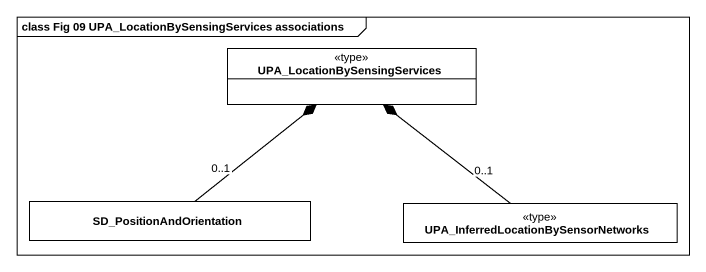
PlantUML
@startuml
mainframe class Fig 09 UPA_LocationBySensingServices associations
hide circle
hide empty members
class "UPA_LocationBySensingServices" as UPA_LocationBySensingService <<type>>
class SD_PositionAndOrientation
class "UPA_InferredLocationBySensorNetworks" as UPA_InferredLocationBySensor <<type>>
SD_PositionAndOrientation "0..1" -up-* UPA_LocationBySensingService
UPA_InferredLocationBySensor "0..1" -up-* UPA_LocationBySensingService
@enduml
